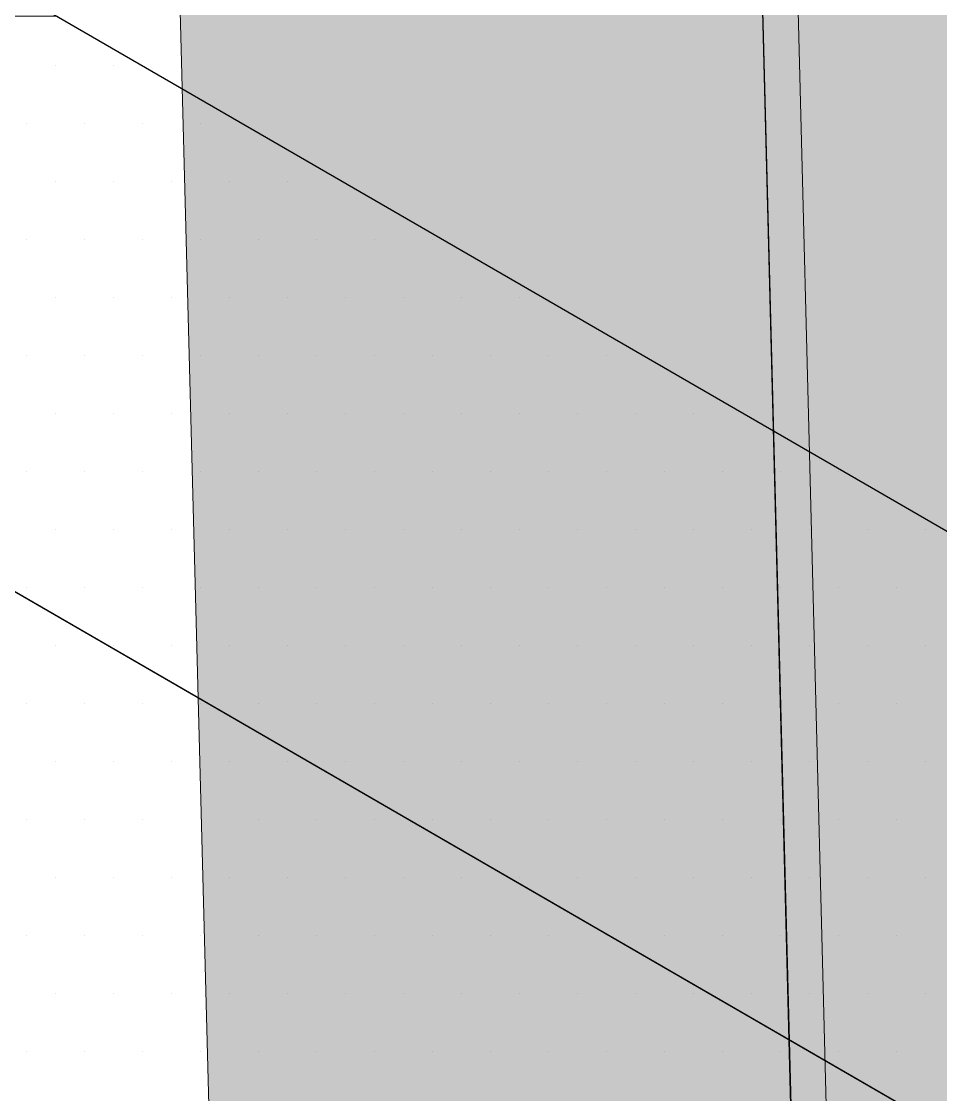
# Model space of a CAD drawing. Extents: x -1337 to 5791, y -3809 to 1769.
# Drawn here: x 695.76 to 717.14, y 1131.35 to 1156.31 of the extents above; entities that cross this region are included whole.
import ezdxf

# ---------------------------------------------------------------- set-up
doc = ezdxf.new("R2010")
doc.units = 0
doc.header["$MEASUREMENT"] = 0
for name, color, linetype, lineweight in [('.ATI-HATCH', 7, 'Continuous', 0), ('G-ANNO-TTLB', 7, 'Continuous', 0), ('TYVEK', 7, 'Continuous', 0)]:
    doc.layers.add(name, color=color, linetype=linetype, lineweight=lineweight)

# ---------------------------------------------------------------- blocks, each defined once
blk = doc.blocks.new('Block_88')
at = {"layer": '.ATI-HATCH'}
for points, knots in [([(699.603, 1114.952), (699.603, 1114.952), (728.372, 1098.309), (728.372, 1098.309), (728.372, 1098.309), (754.437, 1083.231), (754.437, 1083.231), (763.042, 1078.253), (774.053, 1081.193), (779.031, 1089.798), (780.616, 1092.538), (781.45, 1095.647), (781.45, 1098.812), (781.45, 1098.812), (781.45, 1132.236), (781.45, 1132.236), (781.45, 1132.236), (755.39, 1147.158), (755.39, 1147.158), (755.39, 1147.158), (755.39, 1147.146), (755.39, 1147.146), (755.39, 1147.146), (755.39, 1108.468), (755.39, 1108.468), (755.39, 1108.468), (728.372, 1124.097), (728.372, 1124.097), (728.372, 1124.097), (672.633, 1156.342), (672.633, 1156.342), (672.633, 1156.342), (672.719, 1156.39), (672.719, 1156.39), (672.719, 1156.39), (672.719, 1184.608), (672.719, 1184.608), (672.719, 1184.608), (650.324, 1197.447), (650.324, 1197.447), (650.324, 1197.447), (650.324, 1153.841), (650.324, 1153.841), (650.324, 1147.416), (653.749, 1141.478), (659.311, 1138.26), (659.311, 1138.26), (699.603, 1114.952), (699.603, 1114.952)], [0, 0, 0, 0, 1, 1, 1, 2, 2, 2, 3, 3, 3, 4, 4, 4, 5, 5, 5, 6, 6, 6, 7, 7, 7, 8, 8, 8, 9, 9, 9, 10, 10, 10, 11, 11, 11, 12, 12, 12, 13, 13, 13, 14, 14, 14, 15, 15, 15, 16, 16, 16, 16]), ([(728.372, 1124.097), (728.372, 1124.097), (755.34, 1108.497), (755.34, 1108.497), (755.34, 1108.497), (755.337, 1110.449), (755.337, 1110.449), (755.337, 1110.449), (755.39, 1122.418), (755.39, 1122.418), (755.39, 1122.418), (696.576, 1156.441), (696.576, 1156.441), (696.576, 1156.441), (672.811, 1156.441), (672.811, 1156.441), (672.811, 1156.441), (672.811, 1156.239), (672.811, 1156.239), (672.811, 1156.239), (728.372, 1124.097), (728.372, 1124.097)], [0, 0, 0, 0, 1, 1, 1, 2, 2, 2, 3, 3, 3, 4, 4, 4, 5, 5, 5, 6, 6, 6, 7, 7, 7, 7])]:
    blk.add_open_spline(points, degree=3, knots=knots, dxfattribs=at)
at = {"layer": '.ATI-HATCH', "color": 8, "lineweight": 0, "true_color": 0x808080}
for points in [[(696.545, 1155.293), (696.545, 1155.293), (696.545, 1155.293), (696.545, 1155.293)], [(697.895, 1155.293), (697.895, 1155.293), (697.895, 1155.293), (697.895, 1155.293)], [(695.87, 1153.943), (695.87, 1153.943), (695.87, 1153.943), (695.87, 1153.943)], [(697.22, 1153.943), (697.22, 1153.943), (697.22, 1153.943), (697.22, 1153.943)], [(698.57, 1153.943), (698.57, 1153.943), (698.57, 1153.943), (698.57, 1153.943)], [(699.92, 1153.943), (699.92, 1153.943), (699.92, 1153.943), (699.92, 1153.943)], [(696.545, 1152.593), (696.545, 1152.593), (696.545, 1152.593), (696.545, 1152.593)], [(697.895, 1152.593), (697.895, 1152.593), (697.895, 1152.593), (697.895, 1152.593)], [(699.245, 1152.593), (699.245, 1152.593), (699.245, 1152.593), (699.245, 1152.593)], [(700.595, 1152.593), (700.595, 1152.593), (700.595, 1152.593), (700.595, 1152.593)], [(701.945, 1152.593), (701.945, 1152.593), (701.945, 1152.593), (701.945, 1152.593)], [(695.87, 1151.243), (695.87, 1151.243), (695.87, 1151.243), (695.87, 1151.243)], [(697.22, 1151.243), (697.22, 1151.243), (697.22, 1151.243), (697.22, 1151.243)], [(698.57, 1151.243), (698.57, 1151.243), (698.57, 1151.243), (698.57, 1151.243)], [(699.92, 1151.243), (699.92, 1151.243), (699.92, 1151.243), (699.92, 1151.243)], [(701.27, 1151.243), (701.27, 1151.243), (701.27, 1151.243), (701.27, 1151.243)], [(702.62, 1151.243), (702.62, 1151.243), (702.62, 1151.243), (702.62, 1151.243)], [(703.97, 1151.243), (703.97, 1151.243), (703.97, 1151.243), (703.97, 1151.243)], [(705.32, 1151.243), (705.32, 1151.243), (705.32, 1151.243), (705.32, 1151.243)], [(696.545, 1149.893), (696.545, 1149.893), (696.545, 1149.893), (696.545, 1149.893)], [(697.895, 1149.893), (697.895, 1149.893), (697.895, 1149.893), (697.895, 1149.893)], [(699.245, 1149.893), (699.245, 1149.893), (699.245, 1149.893), (699.245, 1149.893)], [(700.595, 1149.893), (700.595, 1149.893), (700.595, 1149.893), (700.595, 1149.893)], [(701.945, 1149.893), (701.945, 1149.893), (701.945, 1149.893), (701.945, 1149.893)], [(703.295, 1149.893), (703.295, 1149.893), (703.295, 1149.893), (703.295, 1149.893)], [(704.645, 1149.893), (704.645, 1149.893), (704.645, 1149.893), (704.645, 1149.893)], [(705.995, 1149.893), (705.995, 1149.893), (705.995, 1149.893), (705.995, 1149.893)], [(707.345, 1149.893), (707.345, 1149.893), (707.345, 1149.893), (707.345, 1149.893)], [(695.87, 1148.543), (695.87, 1148.543), (695.87, 1148.543), (695.87, 1148.543)], [(697.22, 1148.543), (697.22, 1148.543), (697.22, 1148.543), (697.22, 1148.543)], [(698.57, 1148.543), (698.57, 1148.543), (698.57, 1148.543), (698.57, 1148.543)], [(699.92, 1148.543), (699.92, 1148.543), (699.92, 1148.543), (699.92, 1148.543)], [(701.27, 1148.543), (701.27, 1148.543), (701.27, 1148.543), (701.27, 1148.543)], [(702.62, 1148.543), (702.62, 1148.543), (702.62, 1148.543), (702.62, 1148.543)], [(703.97, 1148.543), (703.97, 1148.543), (703.97, 1148.543), (703.97, 1148.543)], [(705.32, 1148.543), (705.32, 1148.543), (705.32, 1148.543), (705.32, 1148.543)], [(706.67, 1148.543), (706.67, 1148.543), (706.67, 1148.543), (706.67, 1148.543)], [(708.02, 1148.543), (708.02, 1148.543), (708.02, 1148.543), (708.02, 1148.543)], [(709.37, 1148.543), (709.37, 1148.543), (709.37, 1148.543), (709.37, 1148.543)], [(696.545, 1147.193), (696.545, 1147.193), (696.545, 1147.193), (696.545, 1147.193)], [(697.895, 1147.193), (697.895, 1147.193), (697.895, 1147.193), (697.895, 1147.193)], [(699.245, 1147.193), (699.245, 1147.193), (699.245, 1147.193), (699.245, 1147.193)], [(700.595, 1147.193), (700.595, 1147.193), (700.595, 1147.193), (700.595, 1147.193)], [(701.945, 1147.193), (701.945, 1147.193), (701.945, 1147.193), (701.945, 1147.193)], [(703.295, 1147.193), (703.295, 1147.193), (703.295, 1147.193), (703.295, 1147.193)], [(704.645, 1147.193), (704.645, 1147.193), (704.645, 1147.193), (704.645, 1147.193)], [(705.995, 1147.193), (705.995, 1147.193), (705.995, 1147.193), (705.995, 1147.193)], [(707.345, 1147.193), (707.345, 1147.193), (707.345, 1147.193), (707.345, 1147.193)], [(708.695, 1147.193), (708.695, 1147.193), (708.695, 1147.193), (708.695, 1147.193)], [(710.045, 1147.193), (710.045, 1147.193), (710.045, 1147.193), (710.045, 1147.193)], [(711.395, 1147.193), (711.395, 1147.193), (711.395, 1147.193), (711.395, 1147.193)], [(695.87, 1145.843), (695.87, 1145.843), (695.87, 1145.843), (695.87, 1145.843)], [(697.22, 1145.843), (697.22, 1145.843), (697.22, 1145.843), (697.22, 1145.843)], [(698.57, 1145.843), (698.57, 1145.843), (698.57, 1145.843), (698.57, 1145.843)], [(699.92, 1145.843), (699.92, 1145.843), (699.92, 1145.843), (699.92, 1145.843)], [(701.27, 1145.843), (701.27, 1145.843), (701.27, 1145.843), (701.27, 1145.843)], [(702.62, 1145.843), (702.62, 1145.843), (702.62, 1145.843), (702.62, 1145.843)], [(703.97, 1145.843), (703.97, 1145.843), (703.97, 1145.843), (703.97, 1145.843)], [(705.32, 1145.843), (705.32, 1145.843), (705.32, 1145.843), (705.32, 1145.843)], [(706.67, 1145.843), (706.67, 1145.843), (706.67, 1145.843), (706.67, 1145.843)], [(708.02, 1145.843), (708.02, 1145.843), (708.02, 1145.843), (708.02, 1145.843)], [(709.37, 1145.843), (709.37, 1145.843), (709.37, 1145.843), (709.37, 1145.843)], [(710.72, 1145.843), (710.72, 1145.843), (710.72, 1145.843), (710.72, 1145.843)], [(712.07, 1145.843), (712.07, 1145.843), (712.07, 1145.843), (712.07, 1145.843)], [(713.42, 1145.843), (713.42, 1145.843), (713.42, 1145.843), (713.42, 1145.843)], [(714.77, 1145.843), (714.77, 1145.843), (714.77, 1145.843), (714.77, 1145.843)], [(696.545, 1144.493), (696.545, 1144.493), (696.545, 1144.493), (696.545, 1144.493)], [(697.895, 1144.493), (697.895, 1144.493), (697.895, 1144.493), (697.895, 1144.493)], [(699.245, 1144.493), (699.245, 1144.493), (699.245, 1144.493), (699.245, 1144.493)], [(700.595, 1144.493), (700.595, 1144.493), (700.595, 1144.493), (700.595, 1144.493)], [(701.945, 1144.493), (701.945, 1144.493), (701.945, 1144.493), (701.945, 1144.493)], [(703.295, 1144.493), (703.295, 1144.493), (703.295, 1144.493), (703.295, 1144.493)], [(704.645, 1144.493), (704.645, 1144.493), (704.645, 1144.493), (704.645, 1144.493)], [(705.995, 1144.493), (705.995, 1144.493), (705.995, 1144.493), (705.995, 1144.493)], [(707.345, 1144.493), (707.345, 1144.493), (707.345, 1144.493), (707.345, 1144.493)], [(708.695, 1144.493), (708.695, 1144.493), (708.695, 1144.493), (708.695, 1144.493)], [(710.045, 1144.493), (710.045, 1144.493), (710.045, 1144.493), (710.045, 1144.493)], [(711.395, 1144.493), (711.395, 1144.493), (711.395, 1144.493), (711.395, 1144.493)], [(712.745, 1144.493), (712.745, 1144.493), (712.745, 1144.493), (712.745, 1144.493)], [(714.095, 1144.493), (714.095, 1144.493), (714.095, 1144.493), (714.095, 1144.493)], [(715.445, 1144.493), (715.445, 1144.493), (715.445, 1144.493), (715.445, 1144.493)], [(716.795, 1144.493), (716.795, 1144.493), (716.795, 1144.493), (716.795, 1144.493)], [(695.87, 1143.143), (695.87, 1143.143), (695.87, 1143.143), (695.87, 1143.143)], [(697.22, 1143.143), (697.22, 1143.143), (697.22, 1143.143), (697.22, 1143.143)], [(698.57, 1143.143), (698.57, 1143.143), (698.57, 1143.143), (698.57, 1143.143)], [(699.92, 1143.143), (699.92, 1143.143), (699.92, 1143.143), (699.92, 1143.143)], [(701.27, 1143.143), (701.27, 1143.143), (701.27, 1143.143), (701.27, 1143.143)], [(702.62, 1143.143), (702.62, 1143.143), (702.62, 1143.143), (702.62, 1143.143)], [(703.97, 1143.143), (703.97, 1143.143), (703.97, 1143.143), (703.97, 1143.143)], [(705.32, 1143.143), (705.32, 1143.143), (705.32, 1143.143), (705.32, 1143.143)], [(706.67, 1143.143), (706.67, 1143.143), (706.67, 1143.143), (706.67, 1143.143)], [(708.02, 1143.143), (708.02, 1143.143), (708.02, 1143.143), (708.02, 1143.143)], [(709.37, 1143.143), (709.37, 1143.143), (709.37, 1143.143), (709.37, 1143.143)], [(710.72, 1143.143), (710.72, 1143.143), (710.72, 1143.143), (710.72, 1143.143)], [(712.07, 1143.143), (712.07, 1143.143), (712.07, 1143.143), (712.07, 1143.143)], [(713.42, 1143.143), (713.42, 1143.143), (713.42, 1143.143), (713.42, 1143.143)], [(714.77, 1143.143), (714.77, 1143.143), (714.77, 1143.143), (714.77, 1143.143)], [(716.12, 1143.143), (716.12, 1143.143), (716.12, 1143.143), (716.12, 1143.143)], [(696.545, 1141.793), (696.545, 1141.793), (696.545, 1141.793), (696.545, 1141.793)], [(697.895, 1141.793), (697.895, 1141.793), (697.895, 1141.793), (697.895, 1141.793)], [(699.245, 1141.793), (699.245, 1141.793), (699.245, 1141.793), (699.245, 1141.793)], [(700.595, 1141.793), (700.595, 1141.793), (700.595, 1141.793), (700.595, 1141.793)], [(701.945, 1141.793), (701.945, 1141.793), (701.945, 1141.793), (701.945, 1141.793)], [(703.295, 1141.793), (703.295, 1141.793), (703.295, 1141.793), (703.295, 1141.793)], [(704.645, 1141.793), (704.645, 1141.793), (704.645, 1141.793), (704.645, 1141.793)], [(705.995, 1141.793), (705.995, 1141.793), (705.995, 1141.793), (705.995, 1141.793)], [(707.345, 1141.793), (707.345, 1141.793), (707.345, 1141.793), (707.345, 1141.793)], [(708.695, 1141.793), (708.695, 1141.793), (708.695, 1141.793), (708.695, 1141.793)], [(710.045, 1141.793), (710.045, 1141.793), (710.045, 1141.793), (710.045, 1141.793)], [(711.395, 1141.793), (711.395, 1141.793), (711.395, 1141.793), (711.395, 1141.793)], [(712.745, 1141.793), (712.745, 1141.793), (712.745, 1141.793), (712.745, 1141.793)], [(714.095, 1141.793), (714.095, 1141.793), (714.095, 1141.793), (714.095, 1141.793)], [(715.445, 1141.793), (715.445, 1141.793), (715.445, 1141.793), (715.445, 1141.793)], [(716.795, 1141.793), (716.795, 1141.793), (716.795, 1141.793), (716.795, 1141.793)], [(695.87, 1140.443), (695.87, 1140.443), (695.87, 1140.443), (695.87, 1140.443)], [(697.22, 1140.443), (697.22, 1140.443), (697.22, 1140.443), (697.22, 1140.443)], [(698.57, 1140.443), (698.57, 1140.443), (698.57, 1140.443), (698.57, 1140.443)], [(699.92, 1140.443), (699.92, 1140.443), (699.92, 1140.443), (699.92, 1140.443)], [(701.27, 1140.443), (701.27, 1140.443), (701.27, 1140.443), (701.27, 1140.443)], [(702.62, 1140.443), (702.62, 1140.443), (702.62, 1140.443), (702.62, 1140.443)], [(703.97, 1140.443), (703.97, 1140.443), (703.97, 1140.443), (703.97, 1140.443)], [(705.32, 1140.443), (705.32, 1140.443), (705.32, 1140.443), (705.32, 1140.443)], [(706.67, 1140.443), (706.67, 1140.443), (706.67, 1140.443), (706.67, 1140.443)], [(708.02, 1140.443), (708.02, 1140.443), (708.02, 1140.443), (708.02, 1140.443)], [(709.37, 1140.443), (709.37, 1140.443), (709.37, 1140.443), (709.37, 1140.443)], [(710.72, 1140.443), (710.72, 1140.443), (710.72, 1140.443), (710.72, 1140.443)], [(712.07, 1140.443), (712.07, 1140.443), (712.07, 1140.443), (712.07, 1140.443)], [(713.42, 1140.443), (713.42, 1140.443), (713.42, 1140.443), (713.42, 1140.443)], [(714.77, 1140.443), (714.77, 1140.443), (714.77, 1140.443), (714.77, 1140.443)], [(716.12, 1140.443), (716.12, 1140.443), (716.12, 1140.443), (716.12, 1140.443)], [(696.545, 1139.093), (696.545, 1139.093), (696.545, 1139.093), (696.545, 1139.093)], [(697.895, 1139.093), (697.895, 1139.093), (697.895, 1139.093), (697.895, 1139.093)], [(699.245, 1139.093), (699.245, 1139.093), (699.245, 1139.093), (699.245, 1139.093)], [(700.595, 1139.093), (700.595, 1139.093), (700.595, 1139.093), (700.595, 1139.093)], [(701.945, 1139.093), (701.945, 1139.093), (701.945, 1139.093), (701.945, 1139.093)], [(703.295, 1139.093), (703.295, 1139.093), (703.295, 1139.093), (703.295, 1139.093)], [(704.645, 1139.093), (704.645, 1139.093), (704.645, 1139.093), (704.645, 1139.093)], [(705.995, 1139.093), (705.995, 1139.093), (705.995, 1139.093), (705.995, 1139.093)], [(707.345, 1139.093), (707.345, 1139.093), (707.345, 1139.093), (707.345, 1139.093)], [(708.695, 1139.093), (708.695, 1139.093), (708.695, 1139.093), (708.695, 1139.093)], [(710.045, 1139.093), (710.045, 1139.093), (710.045, 1139.093), (710.045, 1139.093)], [(711.395, 1139.093), (711.395, 1139.093), (711.395, 1139.093), (711.395, 1139.093)], [(712.745, 1139.093), (712.745, 1139.093), (712.745, 1139.093), (712.745, 1139.093)], [(714.095, 1139.093), (714.095, 1139.093), (714.095, 1139.093), (714.095, 1139.093)], [(715.445, 1139.093), (715.445, 1139.093), (715.445, 1139.093), (715.445, 1139.093)], [(716.795, 1139.093), (716.795, 1139.093), (716.795, 1139.093), (716.795, 1139.093)], [(695.87, 1137.743), (695.87, 1137.743), (695.87, 1137.743), (695.87, 1137.743)], [(697.22, 1137.743), (697.22, 1137.743), (697.22, 1137.743), (697.22, 1137.743)], [(698.57, 1137.743), (698.57, 1137.743), (698.57, 1137.743), (698.57, 1137.743)], [(699.92, 1137.743), (699.92, 1137.743), (699.92, 1137.743), (699.92, 1137.743)], [(701.27, 1137.743), (701.27, 1137.743), (701.27, 1137.743), (701.27, 1137.743)], [(702.62, 1137.743), (702.62, 1137.743), (702.62, 1137.743), (702.62, 1137.743)], [(703.97, 1137.743), (703.97, 1137.743), (703.97, 1137.743), (703.97, 1137.743)], [(705.32, 1137.743), (705.32, 1137.743), (705.32, 1137.743), (705.32, 1137.743)], [(706.67, 1137.743), (706.67, 1137.743), (706.67, 1137.743), (706.67, 1137.743)], [(708.02, 1137.743), (708.02, 1137.743), (708.02, 1137.743), (708.02, 1137.743)], [(709.37, 1137.743), (709.37, 1137.743), (709.37, 1137.743), (709.37, 1137.743)], [(710.72, 1137.743), (710.72, 1137.743), (710.72, 1137.743), (710.72, 1137.743)], [(712.07, 1137.743), (712.07, 1137.743), (712.07, 1137.743), (712.07, 1137.743)], [(713.42, 1137.743), (713.42, 1137.743), (713.42, 1137.743), (713.42, 1137.743)], [(714.77, 1137.743), (714.77, 1137.743), (714.77, 1137.743), (714.77, 1137.743)], [(716.12, 1137.743), (716.12, 1137.743), (716.12, 1137.743), (716.12, 1137.743)], [(696.545, 1136.393), (696.545, 1136.393), (696.545, 1136.393), (696.545, 1136.393)], [(697.895, 1136.393), (697.895, 1136.393), (697.895, 1136.393), (697.895, 1136.393)], [(699.245, 1136.393), (699.245, 1136.393), (699.245, 1136.393), (699.245, 1136.393)], [(700.595, 1136.393), (700.595, 1136.393), (700.595, 1136.393), (700.595, 1136.393)], [(701.945, 1136.393), (701.945, 1136.393), (701.945, 1136.393), (701.945, 1136.393)], [(703.295, 1136.393), (703.295, 1136.393), (703.295, 1136.393), (703.295, 1136.393)], [(704.645, 1136.393), (704.645, 1136.393), (704.645, 1136.393), (704.645, 1136.393)], [(705.995, 1136.393), (705.995, 1136.393), (705.995, 1136.393), (705.995, 1136.393)], [(707.345, 1136.393), (707.345, 1136.393), (707.345, 1136.393), (707.345, 1136.393)], [(708.695, 1136.393), (708.695, 1136.393), (708.695, 1136.393), (708.695, 1136.393)], [(710.045, 1136.393), (710.045, 1136.393), (710.045, 1136.393), (710.045, 1136.393)], [(711.395, 1136.393), (711.395, 1136.393), (711.395, 1136.393), (711.395, 1136.393)], [(712.745, 1136.393), (712.745, 1136.393), (712.745, 1136.393), (712.745, 1136.393)], [(714.095, 1136.393), (714.095, 1136.393), (714.095, 1136.393), (714.095, 1136.393)], [(715.445, 1136.393), (715.445, 1136.393), (715.445, 1136.393), (715.445, 1136.393)], [(716.795, 1136.393), (716.795, 1136.393), (716.795, 1136.393), (716.795, 1136.393)], [(695.87, 1135.043), (695.87, 1135.043), (695.87, 1135.043), (695.87, 1135.043)], [(697.22, 1135.043), (697.22, 1135.043), (697.22, 1135.043), (697.22, 1135.043)], [(698.57, 1135.043), (698.57, 1135.043), (698.57, 1135.043), (698.57, 1135.043)], [(699.92, 1135.043), (699.92, 1135.043), (699.92, 1135.043), (699.92, 1135.043)], [(701.27, 1135.043), (701.27, 1135.043), (701.27, 1135.043), (701.27, 1135.043)], [(702.62, 1135.043), (702.62, 1135.043), (702.62, 1135.043), (702.62, 1135.043)], [(703.97, 1135.043), (703.97, 1135.043), (703.97, 1135.043), (703.97, 1135.043)], [(705.32, 1135.043), (705.32, 1135.043), (705.32, 1135.043), (705.32, 1135.043)], [(706.67, 1135.043), (706.67, 1135.043), (706.67, 1135.043), (706.67, 1135.043)], [(708.02, 1135.043), (708.02, 1135.043), (708.02, 1135.043), (708.02, 1135.043)], [(709.37, 1135.043), (709.37, 1135.043), (709.37, 1135.043), (709.37, 1135.043)], [(710.72, 1135.043), (710.72, 1135.043), (710.72, 1135.043), (710.72, 1135.043)], [(712.07, 1135.043), (712.07, 1135.043), (712.07, 1135.043), (712.07, 1135.043)], [(713.42, 1135.043), (713.42, 1135.043), (713.42, 1135.043), (713.42, 1135.043)], [(714.77, 1135.043), (714.77, 1135.043), (714.77, 1135.043), (714.77, 1135.043)], [(716.12, 1135.043), (716.12, 1135.043), (716.12, 1135.043), (716.12, 1135.043)], [(696.545, 1133.693), (696.545, 1133.693), (696.545, 1133.693), (696.545, 1133.693)], [(697.895, 1133.693), (697.895, 1133.693), (697.895, 1133.693), (697.895, 1133.693)], [(699.245, 1133.693), (699.245, 1133.693), (699.245, 1133.693), (699.245, 1133.693)], [(700.595, 1133.693), (700.595, 1133.693), (700.595, 1133.693), (700.595, 1133.693)], [(701.945, 1133.693), (701.945, 1133.693), (701.945, 1133.693), (701.945, 1133.693)], [(703.295, 1133.693), (703.295, 1133.693), (703.295, 1133.693), (703.295, 1133.693)], [(704.645, 1133.693), (704.645, 1133.693), (704.645, 1133.693), (704.645, 1133.693)], [(705.995, 1133.693), (705.995, 1133.693), (705.995, 1133.693), (705.995, 1133.693)], [(707.345, 1133.693), (707.345, 1133.693), (707.345, 1133.693), (707.345, 1133.693)], [(708.695, 1133.693), (708.695, 1133.693), (708.695, 1133.693), (708.695, 1133.693)], [(710.045, 1133.693), (710.045, 1133.693), (710.045, 1133.693), (710.045, 1133.693)], [(711.395, 1133.693), (711.395, 1133.693), (711.395, 1133.693), (711.395, 1133.693)], [(712.745, 1133.693), (712.745, 1133.693), (712.745, 1133.693), (712.745, 1133.693)], [(714.095, 1133.693), (714.095, 1133.693), (714.095, 1133.693), (714.095, 1133.693)], [(715.445, 1133.693), (715.445, 1133.693), (715.445, 1133.693), (715.445, 1133.693)], [(716.795, 1133.693), (716.795, 1133.693), (716.795, 1133.693), (716.795, 1133.693)], [(695.87, 1132.343), (695.87, 1132.343), (695.87, 1132.343), (695.87, 1132.343)], [(697.22, 1132.343), (697.22, 1132.343), (697.22, 1132.343), (697.22, 1132.343)], [(698.57, 1132.343), (698.57, 1132.343), (698.57, 1132.343), (698.57, 1132.343)], [(699.92, 1132.343), (699.92, 1132.343), (699.92, 1132.343), (699.92, 1132.343)], [(701.27, 1132.343), (701.27, 1132.343), (701.27, 1132.343), (701.27, 1132.343)], [(702.62, 1132.343), (702.62, 1132.343), (702.62, 1132.343), (702.62, 1132.343)], [(703.97, 1132.343), (703.97, 1132.343), (703.97, 1132.343), (703.97, 1132.343)], [(705.32, 1132.343), (705.32, 1132.343), (705.32, 1132.343), (705.32, 1132.343)], [(706.67, 1132.343), (706.67, 1132.343), (706.67, 1132.343), (706.67, 1132.343)], [(708.02, 1132.343), (708.02, 1132.343), (708.02, 1132.343), (708.02, 1132.343)], [(709.37, 1132.343), (709.37, 1132.343), (709.37, 1132.343), (709.37, 1132.343)], [(710.72, 1132.343), (710.72, 1132.343), (710.72, 1132.343), (710.72, 1132.343)], [(712.07, 1132.343), (712.07, 1132.343), (712.07, 1132.343), (712.07, 1132.343)], [(713.42, 1132.343), (713.42, 1132.343), (713.42, 1132.343), (713.42, 1132.343)], [(714.77, 1132.343), (714.77, 1132.343), (714.77, 1132.343), (714.77, 1132.343)], [(716.12, 1132.343), (716.12, 1132.343), (716.12, 1132.343), (716.12, 1132.343)]]:
    blk.add_open_spline(points, degree=3, dxfattribs=at)
blk = doc.blocks.new('Block_115')
at = {"layer": '.ATI-HATCH', "color": 18, "lineweight": 9, "true_color": 0x000000}
for p, q in [((715.905, 1043.467), (700.997, 1623.902)), ((716.812, 1040.313), (701.857, 1623.519))]:
    blk.add_line(p, q, dxfattribs=at)
blk = doc.blocks.new('Block_114')
at = {"layer": '.ATI-HATCH', "true_color": 0xe6e6e6, "transparency": 33554687}
h = blk.add_hatch(color=254, dxfattribs=at)
edge = h.paths.add_edge_path()
edge.add_spline(control_points=[(1127.245, 1640.099), (1127.245, 1640.099), (1125.812, 1640.051), (1125.812, 1640.051), (1125.812, 1640.051), (1122.801, 1639.956), (1122.801, 1639.956), (1122.801, 1639.956), (1111.334, 1639.478), (1111.334, 1639.478), (1111.334, 1639.478), (1110.188, 1639.43), (1110.188, 1639.43), (1110.188, 1639.43), (1090.454, 1638.666), (1090.454, 1638.666), (1090.454, 1638.666), (1086.488, 1638.522), (1086.488, 1638.522), (1086.488, 1638.522), (1064.653, 1637.662), (1064.653, 1637.662), (1064.653, 1637.662), (1037.752, 1636.611), (1037.752, 1636.611), (1037.752, 1636.611), (1033.883, 1636.467), (1033.883, 1636.467), (1033.883, 1636.467), (1012.906, 1635.655), (1012.906, 1635.655), (1012.906, 1635.655), (999.099, 1635.13), (999.099, 1635.13), (999.099, 1635.13), (922.124, 1632.12), (922.124, 1632.12), (922.124, 1632.12), (843.096, 1629.014), (843.096, 1629.014), (843.096, 1629.014), (806.018, 1627.58), (806.018, 1627.58), (806.018, 1627.58), (772.428, 1626.291), (772.428, 1626.291), (772.428, 1626.291), (743.713, 1625.144), (743.713, 1625.144), (743.713, 1625.144), (721.447, 1624.283), (721.447, 1624.283), (721.447, 1624.283), (707.017, 1623.71), (707.017, 1623.71), (707.017, 1623.71), (701.857, 1623.519), (701.857, 1623.519), (701.857, 1623.519), (716.812, 1040.313), (716.812, 1040.313), (716.812, 1040.313), (716.861, 1038.976), (716.861, 1038.976), (716.861, 1038.976), (1114.678, 1092.203), (1114.678, 1092.203), (1114.678, 1092.203), (1127.245, 1640.099), (1127.245, 1640.099)], knot_values=[0, 0, 0, 0, 1, 1, 1, 2, 2, 2, 3, 3, 3, 4, 4, 4, 5, 5, 5, 6, 6, 6, 7, 7, 7, 8, 8, 8, 9, 9, 9, 10, 10, 10, 11, 11, 11, 12, 12, 12, 13, 13, 13, 14, 14, 14, 15, 15, 15, 16, 16, 16, 17, 17, 17, 18, 18, 18, 19, 19, 19, 20, 20, 20, 21, 21, 21, 22, 22, 22, 23, 23, 23, 23], degree=3, periodic=0)
edge.add_line((1127.245, 1640.099), (1127.245, 1640.099))
edge = h.paths.add_edge_path()
edge.add_spline(control_points=[(822.072, 1176.916), (822.072, 1176.916), (821.977, 1185.994), (821.977, 1185.994), (821.977, 1185.994), (818.728, 1444.629), (818.728, 1444.629), (818.728, 1444.629), (818.489, 1446.206), (818.489, 1446.206), (818.489, 1446.206), (818.68, 1446.684), (818.68, 1446.684), (818.68, 1446.684), (818.155, 1489.925), (818.155, 1489.925), (818.155, 1489.925), (818.059, 1497.57), (818.059, 1497.57), (818.059, 1497.57), (818.059, 1497.953), (818.059, 1497.953), (818.059, 1497.953), (1016.299, 1509.946), (1016.299, 1509.946), (1016.299, 1509.946), (1020.934, 1510.184), (1020.934, 1510.184), (1020.934, 1510.184), (1021.46, 1510.232), (1021.46, 1510.232), (1021.46, 1510.232), (1022.798, 1510.327), (1022.798, 1510.327), (1022.798, 1510.327), (1022.272, 1462.93), (1022.272, 1462.93), (1022.272, 1462.93), (1022.511, 1462.452), (1022.511, 1462.452), (1022.511, 1462.452), (1022.223, 1458.677), (1022.223, 1458.677), (1022.223, 1458.677), (1020.361, 1291.876), (1020.361, 1291.876), (1020.361, 1291.876), (1020.6, 1291.398), (1020.6, 1291.398), (1020.6, 1291.398), (1020.312, 1288.865), (1020.312, 1288.865), (1020.312, 1288.865), (1019.215, 1190.199), (1019.215, 1190.199), (1019.215, 1190.199), (822.216, 1167.599), (822.216, 1167.599), (822.216, 1167.599), (822.168, 1168.698), (822.168, 1168.698), (822.168, 1168.698), (822.168, 1169.224), (822.168, 1169.224), (822.168, 1169.224), (822.072, 1176.869), (822.072, 1176.869), (822.072, 1176.869), (822.072, 1176.916), (822.072, 1176.916)], knot_values=[0, 0, 0, 0, 1, 1, 1, 2, 2, 2, 3, 3, 3, 4, 4, 4, 5, 5, 5, 6, 6, 6, 7, 7, 7, 8, 8, 8, 9, 9, 9, 10, 10, 10, 11, 11, 11, 12, 12, 12, 13, 13, 13, 14, 14, 14, 15, 15, 15, 16, 16, 16, 17, 17, 17, 18, 18, 18, 19, 19, 19, 20, 20, 20, 21, 21, 21, 22, 22, 22, 23, 23, 23, 23], degree=3, periodic=0)
edge.add_line((822.072, 1176.916), (822.072, 1176.916))
at = {"layer": '.ATI-HATCH', "true_color": 0xcccccc, "transparency": 33554687}
h = blk.add_hatch(color=254, dxfattribs=at)
h.dxf.hatch_style = 2
h.paths.add_polyline_path([(702.086, 1056.257), (716, 1040.171), (700.997, 1623.902), (686.98, 1630.413)])
at = {"layer": '.ATI-HATCH', "true_color": 0xe6e6e6, "transparency": 33554687}
blk.add_hatch(color=254, dxfattribs=at).paths.add_polyline_path([(715.905, 1043.467), (700.997, 1623.902), (701.857, 1623.519), (716.812, 1040.313), (715.905, 1043.467)])
at = {"layer": '.ATI-HATCH'}
blk.add_lwpolyline([(702.086, 1056.257), (716, 1040.171), (700.997, 1623.902), (686.98, 1630.413)], close=True, dxfattribs=at)
at = {"layer": '.ATI-HATCH', "color": 18, "lineweight": 9, "true_color": 0x000000}
blk.add_lwpolyline([(702.086, 1056.257), (716, 1040.171), (700.997, 1623.902), (686.98, 1630.413)], close=True, dxfattribs=at)
at = {"layer": '.ATI-HATCH'}
blk.add_lwpolyline([(715.905, 1043.467), (700.997, 1623.902), (701.857, 1623.519), (716.812, 1040.313), (715.905, 1043.467)], dxfattribs=at)
blk.add_open_spline([(1127.245, 1640.099), (1127.245, 1640.099), (1125.812, 1640.051), (1125.812, 1640.051), (1125.812, 1640.051), (1122.801, 1639.956), (1122.801, 1639.956), (1122.801, 1639.956), (1111.334, 1639.478), (1111.334, 1639.478), (1111.334, 1639.478), (1110.188, 1639.43), (1110.188, 1639.43), (1110.188, 1639.43), (1090.454, 1638.666), (1090.454, 1638.666), (1090.454, 1638.666), (1086.488, 1638.522), (1086.488, 1638.522), (1086.488, 1638.522), (1064.653, 1637.662), (1064.653, 1637.662), (1064.653, 1637.662), (1037.752, 1636.611), (1037.752, 1636.611), (1037.752, 1636.611), (1033.883, 1636.467), (1033.883, 1636.467), (1033.883, 1636.467), (1012.906, 1635.655), (1012.906, 1635.655), (1012.906, 1635.655), (999.099, 1635.13), (999.099, 1635.13), (999.099, 1635.13), (922.124, 1632.12), (922.124, 1632.12), (922.124, 1632.12), (843.096, 1629.014), (843.096, 1629.014), (843.096, 1629.014), (806.018, 1627.58), (806.018, 1627.58), (806.018, 1627.58), (772.428, 1626.291), (772.428, 1626.291), (772.428, 1626.291), (743.713, 1625.144), (743.713, 1625.144), (743.713, 1625.144), (721.447, 1624.283), (721.447, 1624.283), (721.447, 1624.283), (707.017, 1623.71), (707.017, 1623.71), (707.017, 1623.71), (701.857, 1623.519), (701.857, 1623.519), (701.857, 1623.519), (716.812, 1040.313), (716.812, 1040.313), (716.812, 1040.313), (716.861, 1038.976), (716.861, 1038.976), (716.861, 1038.976), (1114.678, 1092.203), (1114.678, 1092.203), (1114.678, 1092.203), (1127.245, 1640.099), (1127.245, 1640.099)], degree=3, knots=[0, 0, 0, 0, 1, 1, 1, 2, 2, 2, 3, 3, 3, 4, 4, 4, 5, 5, 5, 6, 6, 6, 7, 7, 7, 8, 8, 8, 9, 9, 9, 10, 10, 10, 11, 11, 11, 12, 12, 12, 13, 13, 13, 14, 14, 14, 15, 15, 15, 16, 16, 16, 17, 17, 17, 18, 18, 18, 19, 19, 19, 20, 20, 20, 21, 21, 21, 22, 22, 22, 23, 23, 23, 23], dxfattribs=at)
blk.add_blockref('Block_115', (0, 0), dxfattribs=at)
blk = doc.blocks.new('Block_113')
at = {"layer": '.ATI-HATCH'}
blk.add_blockref('Block_114', (0, 0), dxfattribs=at)

msp = doc.modelspace()

# ---------------------------------------------------------------- hatches: boundary and pattern name
at = {"layer": 'G-ANNO-TTLB', "true_color": 0xff00ff, "transparency": 33554687}
h = msp.add_hatch(color=6, dxfattribs=at)
edge = h.paths.add_edge_path()
edge.add_spline(control_points=[(1773.018, -796.5), (1773.018, -796.5), (-1156.5, -796.5), (-1156.5, -796.5), (-1156.5, -796.5), (-1156.5, 1660.5), (-1156.5, 1660.5), (-1156.5, 1660.5), (1773.018, 1660.5), (1773.018, 1660.5), (1773.018, 1660.5), (1773.018, -796.5), (1773.018, -796.5)], knot_values=[0, 0, 0, 0, 1, 1, 1, 2, 2, 2, 3, 3, 3, 4, 4, 4, 4], degree=3, periodic=0)
edge = h.paths.add_edge_path()
edge.add_spline(control_points=[(-1147.5, 1651.5), (-1147.5, 1651.5), (-1147.5, -787.5), (-1147.5, -787.5), (-1147.5, -787.5), (1764.018, -787.5), (1764.018, -787.5), (1764.018, -787.5), (1764.018, 1651.5), (1764.018, 1651.5), (1764.018, 1651.5), (-1147.5, 1651.5), (-1147.5, 1651.5)], knot_values=[0, 0, 0, 0, 1, 1, 1, 2, 2, 2, 3, 3, 3, 4, 4, 4, 4], degree=3, periodic=0)
edge.add_line((-1147.5, 1651.5), (-1147.5, 1651.5))

# ---------------------------------------------------------------- linework, layer by layer
at = {"layer": 'G-ANNO-TTLB'}
for points in [[(1773.018, -796.5), (1773.018, -796.5), (-1156.5, -796.5), (-1156.5, -796.5), (-1156.5, -796.5), (-1156.5, 1660.5), (-1156.5, 1660.5), (-1156.5, 1660.5), (1773.018, 1660.5), (1773.018, 1660.5), (1773.018, 1660.5), (1773.018, -796.5), (1773.018, -796.5)], [(-1147.5, 1651.5), (-1147.5, 1651.5), (-1147.5, -787.5), (-1147.5, -787.5), (-1147.5, -787.5), (1764.018, -787.5), (1764.018, -787.5), (1764.018, -787.5), (1764.018, 1651.5), (1764.018, 1651.5), (1764.018, 1651.5), (-1147.5, 1651.5), (-1147.5, 1651.5)]]:
    msp.add_open_spline(points, degree=3, knots=[0, 0, 0, 0, 1, 1, 1, 2, 2, 2, 3, 3, 3, 4, 4, 4, 4], dxfattribs=at)
at = {"layer": 'TYVEK', "color": 4, "lineweight": 25, "true_color": 0x00ffff}
for p, q in [((684.853, 1163.223), (755.39, 1122.418)), ((672.811, 1156.239), (728.372, 1124.097))]:
    msp.add_line(p, q, dxfattribs=at)

# ---------------------------------------------------------------- block references
at = {"layer": '.ATI-HATCH'}
for name in ['Block_113', 'Block_88']:
    msp.add_blockref(name, (0, 0), dxfattribs=at)

doc.saveas('drawing.dxf')
